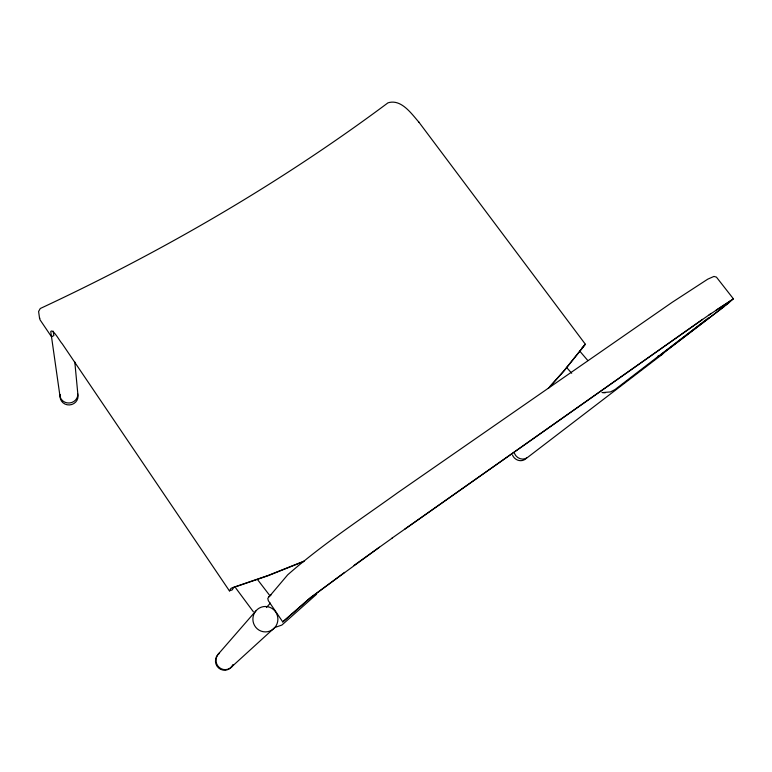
<?xml version="1.0" encoding="UTF-8"?>
<svg xmlns="http://www.w3.org/2000/svg" width="772" height="772" viewBox="0 0 772 772"><rect width="100%" height="100%" fill="white"/><g stroke="black" fill="none" stroke-linecap="round" stroke-linejoin="round"><path stroke-width="1.16" d="M53.22 331.159L53.837 335.598L51.512 336.785L39.999 319.753L39.671 317.91M344.582 572.37L309.205 598.831L282.764 621.914L268.328 600.712L267.787 598.339L287.695 574.831C322.078 544.598 360.601 519.382 397.734 492.681L672.19 302.315L707.741 279.175L713.946 276.424L716.426 277.119L733.4 298.832L726.278 304.757M418.791 122.024L585.388 344.273L564.39 370.483L548.332 388.432M74.797 361.943L77.837 393.952A9.032 8.569 -8 0 1 69.191 403.003A9.032 8.569 -8 0 1 59.801 394.907L50.749 331.439C52.921 328.225 60.255 342.073 62.165 343.694L229.419 590.879L230.973 588.409L232.546 587.646L268.241 575.42L304.043 561.138M218.264 654.145L255.889 610.913A12.719 12.497 87.8 0 1 277.158 614.917A12.719 12.497 87.8 0 1 263.155 631.699A12.719 12.497 87.8 0 1 255.85 610.951M550.021 386.396L563.695 371.1L583.709 346.31L582.078 347.786M266.369 607.535L270.383 603.135M583.613 345.866L585.408 344.302M230.432 667.963L274.938 627.404M268.453 596.891L270.991 595.019M282.764 621.914L310.576 597.509L379.428 547.213M729.154 302.431L730.717 300.762L716.242 310.055M316.568 594.266L281.848 625.069L275.228 627.366M728.749 303L660.871 354.908L724.464 306.32M708.3 317.996L614.946 389.619L610.449 391.925L602.662 392.572M662.038 354.522L527.208 457.709A8.637 8.01 48.2 0 1 514.47 453.396M354.03 565.403L392.07 538.19M391.887 538.229L702.568 319.357M404.779 529.158L711.186 313.403M709.111 314.937L733.4 298.832M303.724 561.485L267.981 575.748L233.781 587.434L232.189 589.904L229.419 590.879M602.015 392.494L605.18 392.823M587.868 360.582L579.511 350.835M571.714 373.252L566.465 367.308M418.887 122.159C411.399 113.619 401.189 98.652 387.969 102.84C279.792 183.495 162.458 251.46 40.269 308.51L38.6 311.492L39.594 318.537M269.862 595.656L257.587 579.656M253.38 611.781L235.827 588.1M233.163 664.953A9.438 9.206 -76.3 0 1 219.209 667.442A9.438 9.206 -76.3 0 1 219.422 652.987M232.903 664.817A9.389 9.158 -76.1 0 1 218.64 668.012A9.389 9.158 -76.1 0 1 219.499 653.141M526.658 457.854A8.588 7.971 48.2 0 1 519.045 460.517A8.588 7.971 48.2 0 1 512.463 454.998M663.968 352.679A11.464 10.2 44.6 0 1 657.841 356.162M77.625 393.73A8.984 8.531 -8.2 0 1 69.422 404.933A8.984 8.531 -8.2 0 1 60.303 394.646"/></g></svg>
